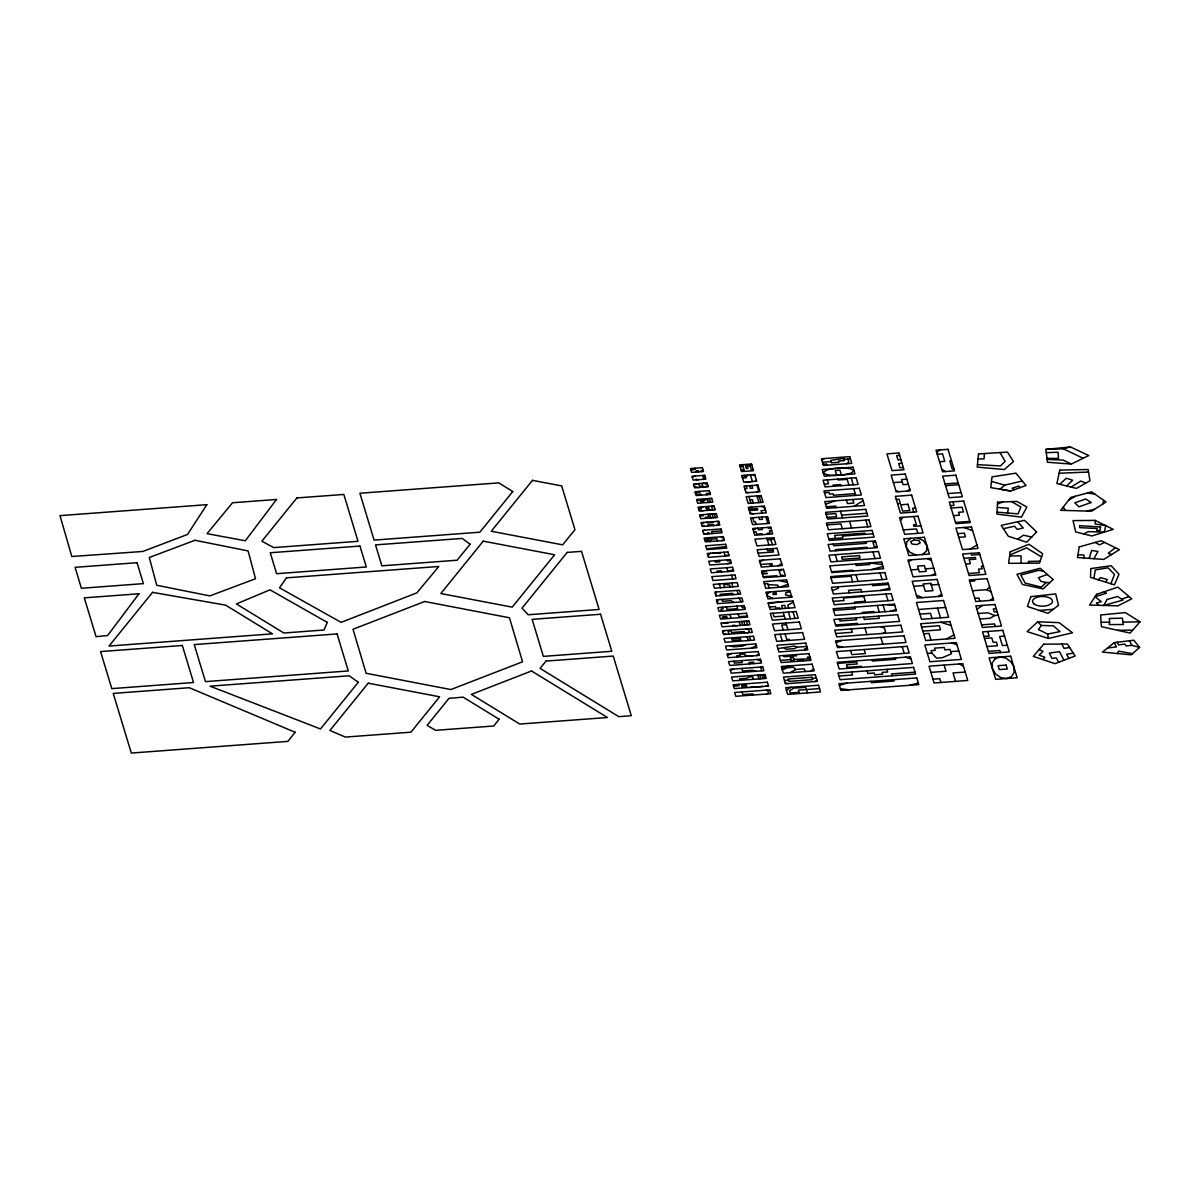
<?xml version="1.0" encoding="UTF-8"?>
<svg xmlns="http://www.w3.org/2000/svg" width="1200" height="1200" viewBox="0 0 1200 1200"><rect width="100%" height="100%" fill="white"/><g stroke="black" fill="none" stroke-linecap="round" stroke-linejoin="round"><path stroke-width="1.5" d="M717.525 603.66L716.355 599.82L741.84 597.915L742.995 601.755L717.525 603.66L717.765 599.715M984.42 453.54L984.045 458.955L978.015 458.895M1093.86 578.445L1095.315 569.94L1108.095 567.795L1114.455 574.425L1110.885 583.725M1007.565 513.015L1008.42 508.245L997.305 507.435M1109.655 622.125L1109.19 624.57L1123.395 624.51L1122.405 618.18L1109.355 618.48L1109.655 622.125L1101.135 622.32M1102.68 504.105L1103.73 500.385M1089.165 558.36L1091.7 550.44L1097.955 551.445L1093.92 558.705M1117.575 653.52L1118.55 651.135L1132.515 653.685M1105.92 582.18L1107.21 579.495L1100.505 577.62L1098.18 579.78M1041.27 625.47L1038.45 629.565L1047.585 634.035L1059.99 631.62L1053.39 625.815L1041.27 625.47L1037.745 621.795L1027.095 631.62L1048.455 638.43L1072.5 632.79L1059.075 622.65L1037.745 621.795M1042.98 659.625L1044.825 657.21L1039.14 655.17L1042.905 651.33L1039.125 649.56M900.45 520.515L902.955 517.335M1140 621.825L1130.115 633.075L1101.42 626.67L1100.655 614.97L1125.315 612.6L1140 621.825L1123.23 622.155M757.23 491.97L758.58 490.5L756.945 485.13M777.9 648.615L794.025 646.065L797.145 647.175L806.76 646.455M1066.665 485.985L1072.65 480.21L1066.23 478.23L1059.885 484.305M1049.835 582.63L1046.13 582.495L1041.33 587.13L1025.1 583.05L1020.81 575.025L1038.735 570.345L1043.625 571.23M811.11 671.1L813.54 668.805M972.495 590.73L986.745 589.665L989.67 586.92M1139.595 647.415L1131.21 654.84L1102.425 652.08L1114.26 642.615L1133.82 640.215L1139.595 647.415L1131.96 645.375L1126.14 645.93L1124.97 644.145L1118.505 644.865L1117.185 642.255M910.89 538.275L906.705 541.875L906.315 547.2L909.84 552.225L915.975 555.045M922.35 554.565L926.535 550.98L926.94 545.655L923.4 540.615L917.265 537.81M1022.325 480.975L1004.79 485.16L1000.02 489.165L1010.61 491.025L1026.015 485.505L1015.92 473.16L991.995 476.895L990.78 487.62L1010.745 490.98M754.875 481.365L756.39 480.105M1115.37 547.71L1108.23 553.275L1111.575 554.55M907.26 491.055L909.81 489.09M936.72 452.445L940.035 449.91M707.79 555.405L710.685 553.23M990.015 600.45L993.06 598.155M846.6 463.755L848.82 462.18L847.89 459.105M938.16 596.475L941.595 594.09M976.905 609.315L982.575 605.415M770.31 591.87L767.34 593.925L766.935 595.56L773.07 598.53M1017.525 539.22L1023.48 535.2L1031.67 537.06M821.88 460.23L824.415 458.55M908.505 561.78L911.535 559.785M786.45 690.24L790.965 687.3M814.92 681.6L817.005 680.25M767.265 693.975L768.525 693.18L767.79 690.75L766.11 690.135M1071.045 487.065L1080.81 481.035L1085.73 483.135M854.01 506.295L863.1 500.745M970.245 549.03L976.98 545.01M998.25 615.255L994.71 615.525L990.12 618.255L979.845 619.02M1068.57 500.25L1075.215 496.29M882.84 633.42L885.57 631.83L884.43 628.08L880.815 626.715M778.02 565.83L781.71 563.7M790.17 672.675L795.63 669.51L804.045 668.745L805.38 671.535M797.145 647.175L794.505 648.63L786.42 649.23L784.305 648.135M946.545 638.955L953.955 634.875M793.365 602.22L787.77 605.13L788.685 608.13M1083.75 533.94L1088.235 531.63L1104.285 532.11L1105.77 525.66L1095.195 524.01L1095.105 520.395L1073.04 520.605L1075.68 531.945L1091.82 535.95L1113.255 529.365L1095.105 520.395M748.725 508.575L751.74 507.075M745.695 644.64L742.785 646.095L733.32 646.8L730.26 645.795M722.715 631.575L724.845 630.54M692.28 477.315L694.845 476.055M1071.3 464.055L1088.73 455.55L1070.4 446.94L1045.875 449.385L1047.465 462.255L1071.3 464.055L1063.2 460.095L1047.12 459.435M1104.525 542.415L1099.53 544.845L1095.165 542.43M759.765 561.825L763.425 560.07M751.515 648.135L756.345 645.81M787.935 584.295L779.985 587.235M756.15 655.62L758.925 654.315M931.59 575.43L935.415 573.66M721.665 540.66L724.155 539.535M1009.77 555.03L1026.51 547.875L1041.57 556.935M836.13 642.75L841.65 640.425M730.395 670.38L733.545 669.06M832.425 590.67L838.425 588.21L838.005 586.815M782.295 669.825L787.53 667.71L793.515 667.23L795.63 669.51M997.485 504.06L1002.705 501.99M710.4 537.585L708.015 539.25L704.61 539.505M727.425 655.185L731.76 653.52M882.99 566.415L871.485 569.625M693.81 485.04L697.47 483.705M825.555 504.255L834.84 500.865M1047.375 574.485L1038.405 577.71L1040.925 581.355L1046.13 582.495M704.25 487.11L707.88 485.805M781.875 668.415L788.895 665.91M1121.655 599.175L1129.065 596.55M727.635 563.715L731.115 562.515M714.975 509.205L712.68 509.985L711.525 506.16L714.21 506.7M747.135 632.79L749.415 632.01L748.665 629.535L745.965 628.95M699.78 483.525L698.865 483.84L699.6 486.3L702.825 486.06L702 483.36M890.19 611.325L896.025 609.465M733.35 569.865L727.875 571.545L726.72 567.705M761.88 572.16L767.175 570.57M839.37 685.335L847.14 683.1M1045.875 449.385L1063.38 448.83L1070.4 446.94M909.675 685.29L918.3 683.01M880.455 590.505L889.575 588.165M1086.915 511.05L1094.505 509.295M1003.38 528.69L1014.555 526.215L1017.165 529.395L1023.225 527.985L1017.675 521.79M1073.265 653.1L1066.65 654.3L1068.87 658.38M1069.635 647.49L1064.01 648.36L1061.835 644.055M1107.57 647.97L1116.435 646.92L1114.26 642.615M1039.395 610.47L1053.255 609.3M751.74 464.775L745.35 465.24L746.355 468.555L748.02 468.435L747.3 466.065L750.21 465.84M739.935 466.095L742.98 465.855L742.605 464.655M690.945 470.205L695.265 469.215L694.965 468.21M740.16 466.83L743.145 466.605L744.03 469.53L741.045 469.755M844.05 459.39L850.44 458.91M899.61 455.415L896.655 455.625L897.945 459.915L900.9 459.69M703.23 470.43L700.935 470.595L701.265 471.66M822.48 462.225L831.06 461.58M937.275 454.23L942.54 453.84L944.805 461.325L939.54 461.715M823.095 464.235L826.62 463.965L826.995 465.21M753.225 469.635L751.395 469.77L749.925 464.91M741.36 470.775L744.27 470.55L744.525 471.375M705.105 476.61L703.11 476.76L702.72 475.47M705.39 477.555L703.305 477.705L703.785 479.31M901.98 463.245L898.71 463.485L900 467.775L903.27 467.535M951.495 460.89L949.815 461.01L952.245 469.08L953.94 468.945M742.29 477.21L746.475 477.54L742.47 477.84M847.17 479.325L838.17 480L837.9 479.085M744.75 488.73L746.985 488.565L746.19 485.94M695.28 492.585L700.005 492.24L699.75 491.37M824.295 484.155L828.465 483.84L827.265 479.88M710.13 493.2L706.35 493.485L706.74 494.76M695.85 494.475L700.86 494.1L701.175 495.18M906.795 479.145L901.53 479.535L903.09 484.695L908.355 484.305M745.815 492.225L748.455 492.63M893.4 482.595L902.25 481.935M696.855 500.445L707.565 499.65M757.155 496.665L761.31 496.365M824.475 492.72L829.035 492.375L829.53 494.055L833.025 493.785L833.475 495.255L855.255 493.62M945.03 483.915L958.17 482.94M749.955 499.86L752.325 499.68L753.345 503.04M945.57 485.655L958.695 484.68M699.015 510.285L703.17 510.705M947.955 493.56L961.095 492.585M748.92 509.205L757.305 508.575L757.725 509.97L749.34 510.6M896.31 499.5L899.1 499.29L900.36 503.46L897.57 503.67M765.54 510.315L761.13 510.645L761.895 513.165M699.915 515.925L703.425 515.67L703.11 514.62M826.32 506.79L835.68 506.1L836.13 507.63M708.795 517.035L705.36 517.29L705.69 518.34M767.805 517.785L766.155 517.905L767.85 523.5M701.355 523.395L703.635 523.23L703.395 522.435M718.905 522.225L716.97 521.415M826.185 514.29L835.725 513.57L836.67 516.675L827.13 517.395M915.555 508.08L912.555 508.29L913.71 512.115M950.385 505.62L954 505.35L952.95 501.84M719.49 524.115L717.315 524.28L717.615 525.285M702.03 525.6L704.445 526.275M841.62 515.145L866.895 513.255M951.12 508.035L962.07 507.225L963.495 511.92L958.53 512.295L959.415 515.22L953.43 515.67M702.825 530.925L704.595 530.175M721.53 530.88L711.675 531.615L712.245 533.535M703.545 533.295L705.765 534.015M753.03 529.5L755.265 529.335L754.98 528.375M770.955 528.225L768.465 528.405L768.15 527.4M826.995 524.94L840.885 523.905L842.34 528.705M753.75 531.9L756 531.735L756.72 534.135L761.985 533.745L762.27 534.69M771.675 530.565L769.455 530.73L770.16 533.07L767.22 533.295L767.52 534.3M723.555 537.555L721.71 537.69L721.425 536.76M704.85 540.285L709.2 539.97L709.68 541.56M955.485 522.465L969.825 521.4M920.925 525.81L913.95 526.32L913.5 524.835L916.38 524.625L913.92 516.51M767.325 539.73L774.285 539.205M903.3 529.92L916.47 528.945L917.82 533.355M873.105 533.76L842.4 536.055L842.94 537.855L828.81 538.905M726.285 546.585L706.62 548.835M957.645 533.64L964.365 533.13L965.475 536.805L958.755 537.3M875.655 542.19L872.97 542.385L874.29 546.75L876.975 546.54M773.04 550.29L767.67 550.695L767.085 549.015M725.01 555.45L728.895 555.165M758.145 553.125L773.55 551.97L772.53 548.61M730.56 560.67L727.305 560.91L726.99 559.845M760.56 564.45L771.87 563.61L772.305 565.02L770.1 565.185L770.475 566.4M979.83 554.46L971.475 555.09L970.965 553.38M762.195 573.21L767.415 573.48L762.39 573.855M963.9 558.3L975.3 557.46L975.81 559.14L969.135 559.635L970.365 563.685L965.64 564.045M763.26 576.735L776.76 575.73L777.045 576.675M831.525 571.755L852.525 570.195L852.78 571.02M910.965 569.91L918.525 569.34M925.365 568.83L933.765 568.2M983.385 566.175L981.405 566.325L982.155 568.83L978.435 569.115L979.5 572.67L968.505 573.495M830.91 577.71L850.995 576.21L852.69 581.805M764.37 583.77L767.79 583.515L769.17 588.045M768.135 584.61L777.765 585.18L778.425 587.355M715.995 595.935L740.685 594.09L739.515 590.265L714.84 592.095L715.995 595.935L715.71 592.035M790.155 591.585L785.88 592.725L785.475 594.945L791.52 596.115L791.76 597.135L767.94 598.905L765.915 592.2L789.795 590.415L791.835 597.12M888.465 584.475L872.58 585.66L872.16 584.265M969.645 581.295L974.775 580.905L974.37 579.57M913.71 586.29L923.58 585.555M931.26 584.97L938.67 584.415M768.3 603.45L782.355 601.755M863.82 596.445L843.3 597.99L844.065 600.525L833.235 601.335M744.78 607.635L742.275 607.815L741.66 605.775M769.38 607.005L775.47 606.54L775.95 608.145L779.805 607.86L780.075 608.775M865.29 601.305L854.49 602.115L854.82 603.195M974.805 598.32L978.87 598.02L979.845 601.2M747.33 616.08L739.005 616.695L738.135 613.875M833.565 610.38L855.24 608.76L854.745 607.125M784.335 616.05L774.075 616.815L772.995 613.23M918.51 609.48L945.645 607.455M919.92 614.145L930.495 613.35L932.04 618.48M996.255 608.7L993.285 608.925L994.2 611.955L997.17 611.73M786.45 624.72L781.755 625.065L783.27 630.09M978.18 613.53L987.885 612.81L994.71 615.525M835.59 625.005L857.37 623.385L857.715 624.525M835.74 633.51L852.285 632.28L851.28 628.92M921.6 627.03L939.285 625.71L940.53 629.805L922.845 631.125M981.615 624.87L994.47 623.91L995.25 626.505M923.655 633.795L928.965 633.39L931.005 640.11M807.375 648.45L804.81 648.645L805.23 649.995M983.91 636.465L989.175 636.075L987.78 631.47M1004.55 636.09L999.63 636.465L1002.39 645.585L1007.325 645.225M984.51 638.46L991.815 637.92L993.18 642.405L996.39 642.165L997.485 645.75L986.955 646.545M780.45 660.375L790.815 659.61L791.13 660.615L794.175 660.39L793.335 657.615L790.275 657.84L790.815 659.61M793.875 659.385L810.51 658.8M927.36 653.37L931.83 653.025L936.54 658.14L942.24 657.72L951.375 653.85L950.04 649.44L944.865 649.83L944.145 647.43L934.485 648.15L935.16 650.34L931.095 650.64L931.83 653.025M950.7 651.615L958.845 651.015M988.41 651.36L999.855 650.505L1000.485 652.56M837.555 663.405L856.59 661.98L857.19 663.975L846.495 664.77L847.59 668.385M847.275 667.35L861.24 666.3L861.555 667.335M838.965 676.035L852.57 675.015L851.655 672M784.5 680.445L788.565 680.13M812.37 678.36L816.345 678.06M915.015 672.165L891.435 673.92L892.005 675.84M733.545 686.145L739.005 685.74L738.585 684.36M930.9 672.375L946.005 671.25L944.13 665.085M768.375 685.56L765.705 686.25M932.955 679.185L939.765 678.675L940.905 682.47M819.525 688.59L798.435 690.165L799.095 692.37L790.26 693.03L789.6 690.825L793.71 688.155L805.725 687.255L807.45 692.925M698.58 508.86L701.46 508.68L701.115 507.615L703.17 506.775M965.22 672.09L953.025 672.9L955.59 681.375M809.955 656.985L807.36 657.135L807.72 658.35M1059.135 473.25L1088.55 472.035M1046.28 452.64L1058.115 452.265L1058.49 458.43L1046.985 458.37M1040.16 561.225L1028.46 561.405L1028.49 563.205M1117.65 630.3L1132.68 630.15M1009.65 555.96L1021.005 555.855L1021.125 563.25M1077.945 554.775L1083.87 554.985L1084.065 557.985M977.475 464.64L1000.44 465.945L1005.135 461.385L999.975 452.55M997.05 512.16L1018.08 513.87L1020.855 507.015L1011.54 501.615M887.535 604.665L894.81 605.43M840.39 688.695L849 689.82M1087.5 492.975L1094.94 494.145M778.86 580.47L787.38 582.435M882.42 564.555L869.31 562.935L869.79 564.525L856.185 565.53L855.705 563.955M752.58 655.89L745.26 655.62L744.765 653.985L739.935 654.345L740.265 655.44L736.785 655.695L737.19 657.03M723.345 633.66L726.3 634.335M694.275 486.585L698.295 487.56M837.09 645.9L842.475 647.22M905.16 657.225L910.98 658.845M991.485 481.425L1004.79 485.16M703.53 483.24L707.445 484.35M951.435 642.99L956.91 644.64M755.865 671.31L752.355 670.245L742.62 671.04L741.84 668.445M785.22 682.83L787.755 683.625M750.015 512.82L753.21 513.825M940.725 622.245L951.12 625.53M963.72 527.475L972.6 530.595M895.83 490.59L898.725 491.685M752.745 474.675L755.01 475.56M916.395 595.17L922.53 597.645M756.99 659.475L760.98 661.14M927.195 558.615L931.455 560.565M1063.38 448.83L1083.12 458.28M986.745 589.665L991.155 591.855M761.415 506.355L764.85 508.05M959.25 663.96L963.435 666.18M941.835 469.32L945.555 471.54M733.8 602.445L731.07 600.675L722.58 601.275L721.785 599.415M1014.3 489.69L1012.125 488.235L1018.71 486.045L1020.165 487.605M1104.3 591.72L1106.43 593.22L1094.985 596.73L1101.285 601.635L1096.41 603.03L1098.81 605.325M1063.17 507.195L1065.54 510.45M738.795 598.155L741.315 601.875M1129.395 640.755L1131.96 645.375M1058.655 662.28L1056.225 657.915L1051.92 658.38L1049.295 653.1L1059.54 651.66L1063.905 660.27M861.75 591.9L861 589.425L848.49 590.37L849.24 592.845M937.545 608.055L940.515 617.85M865.785 520.11L867.825 526.815M851.25 478.095L853.275 484.8M880.065 572.91L882.09 579.615M902.205 646.665L904.23 653.37M885.99 594.015L888.015 600.72M872.97 551.895L874.995 558.6M853.755 488.685L855.78 495.39M865.26 534.345L864.9 533.145L834.6 535.41L835.5 538.41M846.885 478.425L848.925 485.13M865.95 541.635L866.475 543.33L833.655 545.775L833.145 544.095M852.765 499.53L853.845 503.07L847.455 503.55L846.375 500.01M867.435 548.385L867.09 547.29L835.335 549.66L835.665 550.755M883.065 605.01L885.105 611.715M841.35 474.915L839.925 470.175L835.275 470.52L836.715 475.26M895.26 657.96L895.665 659.28L872.475 661.005L872.085 659.7M841.065 485.715L840.72 484.56L833.085 485.13L833.43 486.285M877.305 605.43L879.33 612.135M878.595 616.11L879.255 618.33L864.315 619.455L863.655 617.235M849.525 521.325L851.55 528.015M874.185 612.525L873.885 611.535L862.29 612.405L862.59 613.395M880.86 637.485L882.885 644.19M893.595 679.635L894.015 681L871.425 682.68L871.02 681.315M840.435 511.23L842.46 517.92M886.905 669.36L887.7 671.985L882.12 672.405L882.66 674.205L874.77 674.79L874.23 672.99L867.87 673.47L867.075 670.845M863.595 595.68L865.62 602.385M855.975 574.71L858 581.415M864.9 627.915L866.94 634.62M856.11 617.79L856.695 619.74L840.015 620.985L839.43 619.035M864.135 649.515L865.38 653.595L851.835 654.6L850.59 650.52M835.305 554.7L837.33 561.405M759.21 496.515L761.01 502.47M781.305 569.505L781.575 570.405L779.13 570.585L780.585 575.355L783.015 575.175L783.33 576.21M792.96 611.73L794.985 618.435M770.805 539.46L772.395 544.71M750.39 474.855L752.415 481.56M756.93 495.915L758.955 502.62M761.835 517.095L762.495 519.285L759.525 519.495L758.85 517.32M750.855 481.665L746.205 482.025M751.89 485.52L752.715 488.205L750.27 488.4L749.46 485.7M766.875 538.26L768.915 544.965M747.255 475.08L747.51 475.965L744.645 476.175L744.375 475.305M803.445 660.9L803.175 660.015L797.7 660.42L797.97 661.305M788.37 612.075L790.41 618.78M762.015 527.85L762.51 529.485L758.25 529.8L757.755 528.165M785.7 608.355L784.785 605.325L781.665 605.55L782.58 608.595M748.935 496.515L750.975 503.205M796.17 654.585L796.545 655.8L784.155 656.73L783.795 655.515M783.24 612.465L785.28 619.17M756.21 524.37L755.445 521.82L754.02 521.925L752.76 517.77M785.94 623.025L787.965 629.73M789.405 640.41L789.075 639.3L786.765 639.48L785.07 633.87M780.21 634.23L782.25 640.935M763.53 674.655L764.685 678.495M714.255 513.795L715.425 517.62M760.575 667.05L761.73 670.875M709.395 498.48L710.55 502.32M737.085 590.445L738.255 594.27M746.415 621.09L747.585 624.915M731.565 575.175L732.735 579.015M761.745 674.79L762.9 678.615M724.035 552.24L725.205 556.065M749.475 636.525L750.63 640.365M712.095 513.945L713.25 517.785M707.265 498.645L708.42 502.47M698.67 471.855L698.28 470.58L696.045 470.745L696.435 472.02M710.1 510.18L709.845 509.325L706.935 509.535L707.19 510.405M743.805 621.285L744.96 625.11M731.7 583.005L732.855 586.845M759.63 674.955L760.785 678.78M763.005 686.445L749.76 687.435M708.39 506.385L708.855 507.945L705.975 508.155L705.51 506.61M713.79 525.57L713.49 524.565L707.7 525L708.015 526.005M712.56 521.745L712.8 522.525L707.19 522.945L706.965 522.165M747.135 636.705L748.29 640.53M709.815 514.125L710.97 517.95M717.51 540.975L716.835 538.71L710.88 539.16L711.57 541.41M736.89 606.12L737.67 608.67L727.08 609.45L726.315 606.915M741.51 621.45L742.68 625.29M757.695 675.09L758.865 678.93M698.445 479.715L696.105 479.13L696.33 479.865M753.975 663.615L753.54 662.19L749.01 662.52L749.445 663.96M720.15 552.525L720.375 553.26L712.785 553.08M732.99 594.66L732.6 593.355L720.105 594.3L720.495 595.605M744.6 632.97L744.18 631.575L731.535 632.52L731.055 630.945L728.01 631.17L728.925 634.14M730.275 587.025L729.675 585.06L723.66 584.265L724.575 587.46M707.955 514.26L709.11 518.085M703.59 499.95L703.995 501.27L700.485 501.525L700.08 500.205M739.185 621.63L740.34 625.455M719.49 560.415L719.895 561.75L715.455 562.08L715.05 560.745M721.56 572.01L721.185 570.78L717.015 571.095L717.39 572.325M709.275 533.745L708.975 532.77L707.445 532.875L707.745 533.865M753.405 679.335L752.61 676.68L749.67 676.89L746.565 678.27L739.62 678.795L740.085 680.325M736.95 625.71L733.065 625.245L733.29 625.98M729.945 614.475L731.1 618.315M753.33 695.01L753 693.9L742.92 694.65L742.095 691.935M719.34 583.935L720.495 587.76M741.51 660.63L742.08 662.55L734.34 663.12L733.77 661.215M727.77 622.485L727.995 623.22L723.33 622.815M722.655 607.185L723.18 608.925L720.975 609.09L721.605 611.19M1047.585 634.035L1048.455 638.43M1090.77 568.59L1090.545 577.425L1114.455 584.835L1119 574.23L1111.14 565.71L1090.77 568.59M997.575 502.2L996.945 514.11L1021.47 517.14L1026.855 507L1016.82 501.405L997.575 502.2M978.48 453.93L977.235 467.115L1004.325 469.53L1013.49 461.565L1007.445 452.085L978.48 453.93M1010.205 551.805L1008.63 563.34L1039.53 563.13L1042.635 553.725L1029.045 544.26L1010.205 551.805M1079.25 546.9L1077.495 557.505L1103.76 559.425L1119.39 549.66L1101.12 540.75L1079.25 546.9M1100.535 526.98L1099.905 530.715L1096.725 530.4L1097.13 528.51L1079.67 527.625L1079.61 525.66L1100.535 526.98M1059.81 470.13L1056.87 483.555L1076.475 488.4L1089.96 480.72L1088.13 469.5L1059.81 470.13M1030.815 596.655L1027.41 606.465L1048.005 613.335L1058.505 605.28L1055.7 593.895L1030.815 596.655M327.3 622.395L324 630L283.83 633L236.385 603.93L269.955 589.83L327.3 622.395M1107.03 599.49L1103.79 605.46L1122.96 600.06L1117.665 596.46L1107.03 599.49M1096.515 594.36L1089.6 605.085L1117.995 605.82L1131.75 598.815L1117.86 587.115L1096.515 594.36M994.965 658.845L992.22 663.09L992.415 668.58L995.49 673.86L1000.605 677.52L1006.425 678.555L1011.36 676.71L1014.105 672.48L1013.91 666.975L1010.835 661.695L1005.705 658.05L999.9 657L994.965 658.845M206.835 504.675L187.545 534.435L142.905 551.445L71.79 556.515L60 515.64L206.835 504.675M286.455 577.845L279.525 587.82L341.1 622.365L416.85 592.875L438.78 566.475L286.455 577.845M138.975 593.775L107.61 635.52L96.06 636.675L84.3 597.855L138.975 593.775M276.54 499.47L245.325 540.78L207.03 533.655L232.545 502.755L276.54 499.47M1070.715 497.505L1060.74 510.315L1091.535 511.185L1106.01 501.99L1091.685 491.85L1070.715 497.505M295.125 732.255L287.895 741.375L131.31 753.06L113.235 693.405L189.27 687.72L295.125 732.255M545.94 661.095L540.12 668.43L618.795 716.655L631.305 715.725L613.23 656.07L545.94 661.095M499.11 719.205L493.71 726L435.645 730.335L427.095 725.37L448.995 698.355L463.095 697.125L499.11 719.205M152.535 592.35L109.035 646.05L272.475 633.855L225.66 605.16L152.535 592.35M296.895 497.94L261.87 541.185L273.735 547.605L358.02 541.305L343.83 494.445L296.895 497.94M358.29 682.275L320.49 728.955L210.015 686.175L349.17 675.78L358.29 682.275M470.115 544.215L457.155 560.205L381.87 565.83L375.525 544.89L462.195 538.425L470.115 544.215M512.76 491.55L479.835 532.2L374.1 540.105L359.895 493.245L498.81 482.865L512.76 491.55M368.22 683.175L329.91 730.47L345.375 737.085L410.925 732.18L439.605 696.78L368.22 683.175M483.24 541.155L440.82 593.535L512.205 607.14L554.625 554.76L483.24 541.155M532.485 480.345L491.265 531.255L562.65 544.86L574.95 529.665L561.705 485.925L532.485 480.345M567.18 552.42L522.015 608.175L528.165 614.76L599.115 609.465L581.52 551.355L567.18 552.42M1043.715 644.175L1033.305 656.385L1055.01 663.66L1075.14 655.995L1067.385 644.01L1043.715 644.175M1036.59 531.945L1026.735 542.19L1008.315 536.25L1001.19 525.345L1024.53 520.32L1036.59 531.945M825.585 470.55L823.275 472.83L826.845 474.69A27.06 13.2 -0.2 0 0 851.655 472.83L853.965 470.55L850.395 468.69A27.06 13.2 -0.2 0 0 825.585 470.55M1053.15 579.51L1043.175 588.885L1022.46 584.505L1016.94 574.275L1040.235 568.29L1053.15 579.51M914.07 539.97L910.635 541.725L912.015 544.035L916.815 544.605L920.235 542.85L918.87 540.54L914.07 539.97M531.54 670.98L471.36 694.395L519.75 724.05L607.455 717.51L531.54 670.98M424.695 601.5L353.01 629.25L366.105 673.275L450.87 689.55L522.555 661.8L509.46 617.775L424.695 601.5M194.97 540.285L149.295 557.475L156.735 585.27L209.85 595.905L255.525 578.73L248.085 550.92L194.97 540.285M1091.085 502.515L1078.995 506.805L1074.795 502.83L1085.79 498.96L1091.085 502.515M702.39 467.655L690.45 468.555L691.605 472.38L703.545 471.495L702.39 467.655M751.515 463.995L739.575 464.88L741.6 471.585L753.54 470.7L751.515 463.995M849.75 456.66L821.43 458.775L823.47 465.48L851.775 463.365L849.75 456.66M898.875 452.985L886.935 453.885L892.005 470.64L903.945 469.755L898.875 452.985M948 449.325L936.045 450.21L942.57 471.765L954.525 470.865L948 449.325M843.75 458.4L830.7 460.395L831.435 462.84L838.935 462.285L838.545 461.025L844.41 460.59L843.75 458.4M704.715 475.32L691.98 476.28L693.135 480.105L705.87 479.16L704.715 475.32M754.695 474.525L741.765 475.5L743.79 482.205L756.735 481.23L754.695 474.525M852.945 467.19L822.27 469.485L824.295 476.19L854.97 473.895L852.945 467.19M707.025 482.985L693.495 483.99L694.665 487.83L708.195 486.825L707.025 482.985M757.89 485.07L743.955 486.105L745.995 492.81L759.93 491.775L757.89 485.07M856.14 477.735L823.095 480.195L825.135 486.9L858.165 484.44L856.14 477.735M905.25 474.06L891.135 475.11L896.22 491.88L910.335 490.815L905.25 474.06M709.35 490.65L695.025 491.715L696.18 495.555L710.505 494.475L709.35 490.65M955.83 475.185L942.69 476.16L949.215 497.715L962.355 496.725L955.83 475.185M711.675 498.315L696.54 499.44L697.71 503.265L712.83 502.14L711.675 498.315M761.085 495.6L746.16 496.71L748.185 503.415L763.11 502.305L761.085 495.6M859.32 488.265L823.935 490.905L825.96 497.61L861.36 494.97L859.32 488.265M714 505.98L698.07 507.165L699.225 510.99L715.155 509.805L714 505.98M764.28 506.13L748.35 507.33L750.375 514.035L766.305 512.835L764.28 506.13M862.515 498.795L824.76 501.615L826.785 508.32L864.54 505.5L862.515 498.795M911.64 495.135L895.35 496.35L900.42 513.105L916.71 511.89L911.64 495.135M716.31 513.63L699.6 514.89L700.755 518.715L717.48 517.47L716.31 513.63M907.92 504.255L900.735 504.795L902.64 511.08L909.825 510.54L907.92 504.255M137.055 562.71L75.06 567.33L81.405 588.27L143.4 583.635L137.055 562.71M359.97 546.06L270.255 552.75L276.585 573.69L366.315 566.985L359.97 546.06M963.66 501.045L949.32 502.11L955.845 523.665L970.185 522.585L963.66 501.045M767.46 516.675L750.54 517.935L752.58 524.64L769.5 523.38L767.46 516.675M865.71 509.34L825.585 512.325L827.625 519.03L867.735 516.045L865.71 509.34M718.635 521.295L701.115 522.6L702.285 526.44L719.79 525.135L718.635 521.295M720.96 528.96L702.645 530.325L703.8 534.165L722.115 532.785L720.96 528.96M770.655 527.205L752.745 528.54L754.77 535.245L772.68 533.91L770.655 527.205M868.89 519.87L826.425 523.05L828.45 529.755L870.93 526.575L868.89 519.87M918.015 516.21L899.565 517.575L904.635 534.345L923.085 532.965L918.015 516.21M723.27 536.625L704.16 538.05L705.33 541.875L724.44 540.45L723.27 536.625M773.85 537.75L754.935 539.16L756.96 545.865L775.875 544.455L773.85 537.75M872.085 530.4L827.25 533.76L829.29 540.465L874.11 537.105L872.085 530.4M725.595 544.29L705.69 545.775L706.845 549.6L726.75 548.115L725.595 544.29M971.49 526.905L955.965 528.06L962.49 549.615L978.015 548.445L971.49 526.905M727.92 551.94L707.22 553.5L708.375 557.325L729.075 555.78L727.92 551.94M777.03 548.28L757.125 549.765L759.165 556.47L779.07 554.985L777.03 548.28M875.28 540.945L828.09 544.47L830.115 551.175L877.305 547.65L875.28 540.945M924.39 537.27L903.765 538.815L908.85 555.57L929.475 554.04L924.39 537.27M730.23 559.605L708.735 561.21L709.905 565.05L731.4 563.445L730.23 559.605M780.225 558.81L759.33 560.37L761.355 567.075L782.25 565.515L780.225 558.81M878.46 551.475L828.915 555.18L830.94 561.885L880.5 558.18L878.46 551.475M859.38 555.585L841.65 556.905L842.385 559.32L860.115 558L859.38 555.585M732.555 567.27L710.265 568.935L711.42 572.775L733.71 571.11L732.555 567.27M979.32 552.765L962.595 554.01L969.12 575.565L985.845 574.305L979.32 552.765M783.42 569.355L761.52 570.99L763.56 577.695L785.445 576.06L783.42 569.355M881.655 562.02L829.74 565.89L831.78 572.595L883.695 568.725L881.655 562.02M930.78 558.345L907.98 560.055L913.05 576.81L935.85 575.1L930.78 558.345M734.88 574.935L711.795 576.66L712.95 580.485L736.035 578.76L734.88 574.935M924.39 565.605L917.55 566.115L919.305 571.905L926.145 571.395L924.39 565.605M737.19 582.6L713.31 584.385L714.48 588.21L738.36 586.425L737.19 582.6M786.615 579.885L763.725 581.595L765.75 588.3L788.64 586.59L786.615 579.885M884.85 572.55L830.58 576.6L832.605 583.305L886.875 579.255L884.85 572.55M888.045 583.08L831.405 587.31L833.445 594.015L890.07 589.785L888.045 583.08M937.155 579.42L912.195 581.28L917.265 598.05L942.24 596.175L937.155 579.42M776.025 593.1L772.935 593.325L773.19 594.585L776.4 594.345L776.025 593.1M987.15 578.625L969.24 579.96L975.765 601.515L993.675 600.165L987.15 578.625M930.765 583.38L923.085 583.95L925.29 591.225L932.97 590.655L930.765 583.38M182.34 645.48L100.575 651.585L111.795 688.62L193.545 682.515L182.34 645.48M337.08 633.93L194.235 644.595L205.455 681.615L348.285 670.95L337.08 633.93M600.57 614.25L532.14 619.35L543.36 656.385L611.79 651.27L600.57 614.25M792.99 600.96L768.105 602.82L770.145 609.525L795.015 607.665L792.99 600.96M891.225 593.625L832.245 598.02L834.27 604.725L893.265 600.33L891.225 593.625M744.165 605.58L717.885 607.545L719.04 611.37L745.32 609.42L744.165 605.58M746.475 613.245L719.415 615.27L720.57 619.095L747.645 617.07L746.475 613.245M726.57 616.59L722.25 616.92L722.625 618.18L726.96 617.85L726.57 616.59M796.185 611.49L770.31 613.425L772.335 620.13L798.21 618.195L796.185 611.49M894.42 604.155L833.07 608.745L835.095 615.45L896.445 610.86L894.42 604.155M943.545 600.495L916.395 602.52L921.48 619.275L948.615 617.25L943.545 600.495M748.8 620.91L720.93 622.995L722.1 626.82L749.955 624.735L748.8 620.91M994.98 604.485L975.87 605.91L982.395 627.465L1001.505 626.04L994.98 604.485M799.365 622.035L772.5 624.03L774.525 630.735L801.405 628.74L799.365 622.035M897.615 614.685L833.895 619.455L835.935 626.16L899.64 621.39L897.615 614.685M751.125 628.575L722.46 630.705L723.615 634.545L752.28 632.4L751.125 628.575M753.435 636.24L723.99 638.43L725.145 642.27L754.605 640.065L753.435 636.24M802.56 632.565L774.69 634.65L776.73 641.355L804.585 639.27L802.56 632.565M900.795 625.23L834.735 630.165L836.76 636.87L902.835 631.935L900.795 625.23M949.92 621.555L920.61 623.745L925.68 640.515L955.005 638.325L949.92 621.555M740.265 638.295L731.835 638.925L732.345 640.605L740.775 639.975L740.265 638.295M755.76 643.89L725.505 646.155L726.675 649.98L756.915 647.73L755.76 643.89M805.755 643.095L776.895 645.255L778.92 651.96L807.78 649.8L805.755 643.095M903.99 635.76L835.56 640.875L837.6 647.58L906.015 642.465L903.99 635.76M1002.81 630.345L982.515 631.86L989.04 653.415L1009.335 651.9L1002.81 630.345M758.085 651.555L727.035 653.88L728.19 657.705L759.24 655.395L758.085 651.555M808.935 653.64L779.085 655.86L781.11 662.565L810.975 660.345L808.935 653.64M907.185 646.305L836.4 651.585L838.425 658.29L909.21 653.01L907.185 646.305M956.31 642.63L924.825 644.985L929.895 661.74L961.38 659.4L956.31 642.63M760.395 659.22L728.55 661.605L729.72 665.43L761.565 663.045L760.395 659.22M762.72 666.885L730.08 669.315L731.235 673.155L763.875 670.71L762.72 666.885M812.13 664.17L781.275 666.48L783.315 673.185L814.17 670.875L812.13 664.17M910.38 656.835L837.225 662.295L839.25 669L912.405 663.54L910.38 656.835M765.045 674.55L731.61 677.04L732.765 680.88L766.2 678.375L765.045 674.55M1010.64 656.205L989.145 657.81L995.67 679.365L1017.165 677.76L1010.64 656.205M815.325 674.715L783.48 677.085L785.505 683.79L817.35 681.405L815.325 674.715M913.56 667.365L838.05 673.005L840.09 679.71L915.6 674.07L913.56 667.365M962.685 663.705L929.025 666.21L934.11 682.98L967.755 680.46L962.685 663.705M812.025 677.25L788.22 679.02L788.94 681.405L812.745 679.62L812.025 677.25M767.37 682.2L733.125 684.765L734.295 688.59L768.525 686.04L767.37 682.2M1006.11 665.085L998.085 665.685L999.27 669.6L1007.295 669L1006.11 665.085M746.325 685.125L741.69 685.47L742.17 687.045L746.79 686.7L746.325 685.125M818.52 685.245L785.67 687.69L787.71 694.395L820.545 691.95L818.52 685.245M916.755 677.91L838.89 683.715L840.915 690.42L918.78 684.615L916.755 677.91M769.68 689.865L734.655 692.49L735.81 696.315L770.85 693.705L769.68 689.865M1034.235 604.05A9.945 4.845 -0.2 0 0 1051.425 603.45A9.945 4.845 -0.2 0 0 1041.84 596.49A9.945 4.845 -0.2 0 0 1034.235 604.05"/></g></svg>
